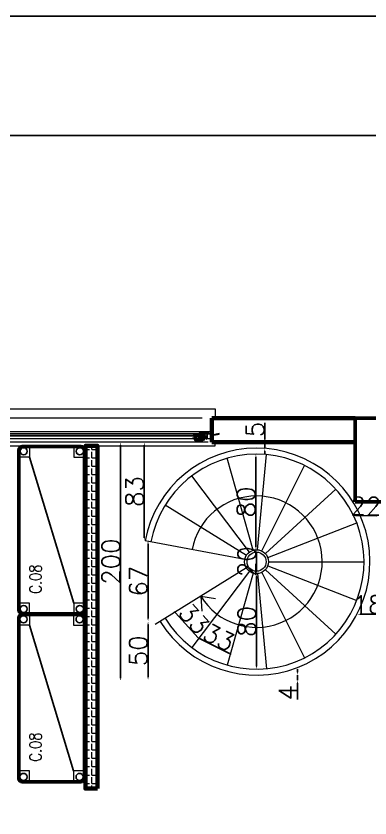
# Model space of a CAD drawing. Extents: x 3270 to 6851, y -140 to 2884.
# Drawn here: x 4274 to 4571, y 2213 to 2884 of the extents above; entities that cross this region are included whole.
import ezdxf
from ezdxf.enums import TextEntityAlignment as Align

# ---------------------------------------------------------------- set-up
doc = ezdxf.new("R2010")
doc.units = 0
doc.header["$LTSCALE"] = 20
doc.layers.get('0').update_dxf_attribs({"linetype": 'CONTINUOUS', "lineweight": 15})
doc.layers.get('DEFPOINTS').update_dxf_attribs({"linetype": 'CONTINUOUS'})
for name, color, linetype, lineweight in [('-DWG_ANA', 7, 'CONTINUOUS', 50), ('-DWG_DETAY1', 7, 'CONTINUOUS', 25), ('-DWG_DETAY2', 7, 'CONTINUOUS', 15), ('DUVAR', 7, 'CONTINUOUS', 60), ('KOLON', 7, 'CONTINUOUS', 50), ('NO', 7, 'CONTINUOUS', 30), ('PENSERE', 143, 'CONTINUOUS', 30)]:
    doc.layers.add(name, color=color, linetype=linetype, lineweight=lineweight)
doc.layers.add('BL-C', color=140, linetype='CONTINUOUS')
doc.layers.add('kapı', color=225, linetype='CONTINUOUS')
doc.styles.add('ROMANS', font='romans.shx', dxfattribs={"width": 0.8})
doc.styles.get("Standard").update_dxf_attribs({"font": 'txttw.shx'})
doc.dimstyles.new('ISO-25', dxfattribs={"dimtxt": 15, "dimasz": 2.5, "dimexe": 1.25, "dimexo": 0.625, "dimtad": 1, "dimdec": 0, "dimtxsty": 'Standard', "dimcen": 2.5, "dimse1": 1, "dimse2": 1, "dimadec": 0, "dimazin": 0, "dimtfac": 1, "dimtdec": 0, "dimtmove": 0, "dimatfit": 3, "dimfxl": 1, "dimarcsym": 0})

# ---------------------------------------------------------------- blocks, each defined once
blk = doc.blocks.new('PENCERE2')
at = {"layer": 'PENSERE', "linetype": 'ByBlock', "lineweight": 20}
blk.add_hatch(color=256, dxfattribs=at).paths.add_polyline_path([(11947.69, -56297.11), (11946.94, -56297.83), (11947.69, -56297.83)])
for p, q in [((11751.69, -56294.83), (11751.69, -56314.83)), ((11948.59, -56294.89), (11756.55, -56294.89)), ((11761.01, -56297.94), (11936.37, -56297.94)), ((11946.94, -56297.83), (11947.69, -56297.11)), ((11951.69, -56294.83), (11951.69, -56314.83)), ((11754.48, -56301.94), (11754.48, -56301.89)), ((11760.36, -56299.89), (11760.66, -56301.89)), ((11760.66, -56299.89), (11760.36, -56301.89)), ((11937.79, -56299.94), (11760.66, -56299.94)), ((11936.3, -56300.24), (11760.66, -56300.24)), ((11936.9, -56301.44), (11760.66, -56301.44)), ((11940.58, -56301.74), (11760.66, -56301.74)), ((11951.69, -56303.39), (11761.5, -56303.39)), ((11937.79, -56298.18), (11938.09, -56300.18)), ((11938.09, -56298.18), (11937.79, -56300.18)), ((11948.76, -56301.88), (11948.76, -56301.83)), ((11943.72, -56314.89), (11759.55, -56314.89))]:
    blk.add_line(p, q, dxfattribs=at)
for points in [[(11748.55, -56294.89), (11748.55, -56291.89), (11748.55, -56291.89), (11954.69, -56291.83), (11954.69, -56291.83), (11954.69, -56294.83)], [(11944.4, -56297.48), (11942.91, -56297.48), (11942.79, -56297.83), (11942.79, -56299.8), (11943.06, -56300.1), (11943.23, -56300.1), (11943.23, -56300.3), (11943.32, -56300.3), (11943.43, -56300.1), (11943.43, -56299.8), (11943.18, -56299.8), (11943.18, -56299.6), (11943.11, -56299.6), (11943.11, -56297.83), (11945, -56297.83)], [(11951.69, -56294.83), (11951.69, -56314.83)], [(11748.55, -56314.83), (11748.55, -56322.83), (11748.55, -56322.83), (11954.69, -56322.77), (11954.69, -56322.77), (11954.69, -56314.83)]]:
    blk.add_lwpolyline(points, dxfattribs=at)
for points in [[(11751.75, -56301.89), (11755.35, -56301.89, 0.414214), (11755.55, -56301.69), (11755.55, -56298.09, 0.414214), (11755.35, -56297.89), (11751.75, -56297.89, 0.414214), (11751.55, -56298.09), (11751.55, -56301.69, 0.414214)], [(11760.04, -56297.89), (11760.04, -56298.14), (11759.79, -56298.09), (11759.79, -56300.39), (11760.04, -56300.39), (11760.04, -56300.19), (11760.19, -56300.19), (11760.19, -56300.69), (11759.79, -56300.69), (11759.79, -56301.78, 1.225358), (11760.08, -56302.04), (11760.85, -56302.04), (11761.05, -56302.04), (11761.05, -56302.14), (11760.85, -56302.14), (11760.85, -56302.54), (11761.38, -56302.54), (11761.47, -56302.14), (11761.35, -56302.14), (11761.35, -56302.04), (11761.8, -56302.04), (11761.5, -56303.39), (11754.2, -56303.39), (11754.2, -56302.09), (11754.6, -56302.09), (11754.6, -56302.19), (11754.5, -56302.19), (11754.5, -56302.44), (11755, -56302.44), (11755, -56302.19), (11754.9, -56302.19), (11754.9, -56302.09), (11755.3, -56302.09), (11756.1, -56302.09), (11756.1, -56301.69), (11756.44, -56301.69), (11756.44, -56301.49), (11756.74, -56301.49), (11756.74, -56301.69), (11757.39, -56301.69), (11757.39, -56300.99), (11757.49, -56300.99), (11757.49, -56300.79), (11757.39, -56300.79), (11757.39, -56300.09), (11756.49, -56300.09), (11756.49, -56300.29), (11756.19, -56300.29), (11756.19, -56300.09), (11755.85, -56300.09), (11755.85, -56298.79), (11755.55, -56298.79), (11755.55, -56298.59), (11755.85, -56298.59), (11755.85, -56298.19), (11755.55, -56298.19), (11755.55, -56297.89)], [(11936.95, -56301.68), (11936.65, -56300.33), (11937.1, -56300.33), (11937.1, -56300.43), (11936.98, -56300.43), (11937.07, -56300.83), (11937.6, -56300.83), (11937.6, -56300.43), (11937.4, -56300.43), (11937.4, -56300.33), (11937.6, -56300.33), (11938.37, -56300.33, 1.225358), (11938.66, -56300.07), (11938.66, -56298.98), (11938.26, -56298.98), (11938.26, -56298.48), (11938.41, -56298.48), (11938.41, -56298.68), (11938.66, -56298.68), (11938.66, -56296.38), (11938.41, -56296.43), (11938.41, -56296.18), (11944.25, -56296.18), (11944.25, -56297.48), (11943.85, -56297.48), (11943.85, -56297.38), (11943.95, -56297.38), (11943.95, -56297.13), (11943.45, -56297.13), (11943.45, -56297.38), (11943.55, -56297.38), (11943.55, -56297.48), (11943.15, -56297.48), (11942.35, -56297.48), (11942.35, -56297.88), (11942.01, -56297.88), (11942.01, -56298.08), (11941.71, -56298.08), (11941.71, -56297.88), (11941.06, -56297.88), (11941.06, -56298.58), (11940.96, -56298.58), (11940.96, -56298.78), (11941.06, -56298.78), (11941.06, -56299.48), (11941.71, -56299.48), (11941.71, -56299.28), (11942.01, -56299.28), (11942.01, -56299.48), (11942.35, -56299.48), (11942.35, -56300.78), (11942.55, -56300.78), (11942.55, -56300.98), (11942.35, -56300.98), (11942.35, -56301.38), (11942.65, -56301.38), (11942.65, -56301.68)], [(11940.76, -56299.78), (11940.76, -56298.98), (11940.56, -56298.98), (11940.56, -56298.83), (11940.76, -56298.83), (11940.76, -56298.53), (11940.56, -56298.53), (11940.56, -56298.38), (11940.76, -56298.38), (11940.76, -56297.13), (11940.36, -56297.13), (11940.36, -56297.33), (11940.21, -56297.33), (11940.21, -56297.13), (11939.51, -56297.13), (11939.51, -56297.33), (11939.36, -56297.33), (11939.36, -56297.13), (11938.96, -56297.13), (11938.96, -56297.68), (11939.16, -56297.68), (11939.16, -56297.83), (11938.96, -56297.83), (11938.96, -56299.48), (11939.16, -56299.48), (11939.16, -56299.63), (11938.96, -56299.63), (11938.96, -56299.96, -0.196178), (11939.03, -56300.33), (11939.36, -56300.33), (11939.36, -56300.13), (11939.51, -56300.13), (11939.51, -56300.33), (11941.3, -56300.33), (11941.3, -56300.13), (11941.45, -56300.13), (11941.45, -56300.33), (11942.05, -56300.33), (11942.05, -56299.78)], [(11943.2, -56297.83), (11943.2, -56298.08), (11943.45, -56298.03), (11943.45, -56300.33), (11943.2, -56300.33), (11943.2, -56300.13), (11943.05, -56300.13), (11943.05, -56300.63), (11943.45, -56300.63), (11943.45, -56301.72, -1.225358), (11943.16, -56301.98), (11942.39, -56301.98), (11942.19, -56301.98), (11942.19, -56302.08), (11942.39, -56302.08), (11942.39, -56302.48), (11941.86, -56302.48), (11941.77, -56302.08), (11941.89, -56302.08), (11941.89, -56301.98), (11941.44, -56301.98), (11941.74, -56303.33), (11949.04, -56303.33), (11949.04, -56302.03), (11948.64, -56302.03), (11948.64, -56302.13), (11948.74, -56302.13), (11948.74, -56302.38), (11948.24, -56302.38), (11948.24, -56302.13), (11948.34, -56302.13), (11948.34, -56302.03), (11947.94, -56302.03), (11947.14, -56302.03), (11947.14, -56301.63), (11946.8, -56301.63), (11946.8, -56301.43), (11946.5, -56301.43), (11946.5, -56301.63), (11945.85, -56301.63), (11945.85, -56300.93), (11945.75, -56300.93), (11945.75, -56300.73), (11945.85, -56300.73), (11945.85, -56300.03), (11946.5, -56300.03), (11946.5, -56300.23), (11946.8, -56300.23), (11946.8, -56300.03), (11947.39, -56300.03), (11947.39, -56298.73), (11947.59, -56298.73), (11947.59, -56298.53), (11947.39, -56298.53), (11947.39, -56298.13), (11947.69, -56298.13), (11947.69, -56297.83)], [(11943.73, -56297.58), (11943.15, -56297.58), (11943.15, -56297.48), (11943.55, -56297.48), (11943.6, -56297.48), (11943.6, -56297.33), (11943.49, -56297.33), (11943.49, -56297.28), (11943.59, -56297.18), (11943.81, -56297.18), (11943.91, -56297.28), (11943.91, -56297.33), (11943.8, -56297.33), (11943.8, -56297.48), (11943.97, -56297.48), (11943.97, -56297.5), (11943.92, -56297.5), (11943.92, -56297.53), (11943.97, -56297.53), (11943.97, -56297.73, -0.414214), (11943.82, -56297.88), (11943.35, -56297.88, -0.414214), (11943.2, -56297.73), (11943.82, -56297.73), (11943.82, -56297.72, 0.316768)], [(11951.49, -56301.83), (11947.89, -56301.83, -0.414214), (11947.69, -56301.63), (11947.69, -56298.03, -0.414214), (11947.89, -56297.83), (11951.49, -56297.83, -0.414214), (11951.69, -56298.03), (11951.69, -56301.63, -0.414214)], [(11757.69, -56299.79), (11757.69, -56300.59), (11757.89, -56300.59), (11757.89, -56300.74), (11757.69, -56300.74), (11757.69, -56301.04), (11757.89, -56301.04), (11757.89, -56301.19), (11757.69, -56301.19), (11757.69, -56302.44), (11758.09, -56302.44), (11758.09, -56302.24), (11758.24, -56302.24), (11758.24, -56302.44), (11758.94, -56302.44), (11758.94, -56302.24), (11759.09, -56302.24), (11759.09, -56302.44), (11759.49, -56302.44), (11759.49, -56301.89), (11759.29, -56301.89), (11759.29, -56301.74), (11759.49, -56301.74), (11759.49, -56300.09), (11759.29, -56300.09), (11759.29, -56299.94), (11759.49, -56299.94), (11759.49, -56299.61, -0.196178), (11759.42, -56299.24), (11759.09, -56299.24), (11759.09, -56299.44), (11758.94, -56299.44), (11758.94, -56299.24), (11757.15, -56299.24), (11757.15, -56299.44), (11757, -56299.44), (11757, -56299.24), (11756.15, -56299.24), (11756.15, -56299.79)], [(11938.94, -56300.53, -0.412978), (11938.24, -56300.63), (11937.75, -56300.63), (11937.75, -56300.98), (11937.1, -56300.98), (11937.19, -56301.38), (11939.43, -56301.38)], [(11945.55, -56299.73), (11945.55, -56300.53), (11945.35, -56300.53), (11945.35, -56300.68), (11945.55, -56300.68), (11945.55, -56300.98), (11945.35, -56300.98), (11945.35, -56301.13), (11945.55, -56301.13), (11945.55, -56302.38), (11945.15, -56302.38), (11945.15, -56302.18), (11945, -56302.18), (11945, -56302.38), (11944.3, -56302.38), (11944.3, -56302.18), (11944.15, -56302.18), (11944.15, -56302.38), (11943.75, -56302.38), (11943.75, -56301.83), (11943.95, -56301.83), (11943.95, -56301.68), (11943.75, -56301.68), (11943.75, -56300.03), (11943.95, -56300.03), (11943.95, -56299.88), (11943.75, -56299.88), (11943.75, -56299.55, 0.196178), (11943.82, -56299.18), (11944.15, -56299.18), (11944.15, -56299.38), (11944.3, -56299.38), (11944.3, -56299.18), (11946.09, -56299.18), (11946.09, -56299.38), (11946.24, -56299.38), (11946.24, -56299.18), (11947.09, -56299.18), (11947.09, -56299.73)]]:
    blk.add_lwpolyline(points, format="xyb", close=True, dxfattribs=at)
for points in [[(11761.05, -56299.64), (11761.05, -56299.49), (11760.85, -56299.49), (11760.85, -56299.14), (11761.4, -56299.14), (11761.57, -56299.49), (11761.35, -56299.49), (11761.35, -56299.64), (11761.8, -56299.64), (11761.01, -56297.94), (11760.11, -56297.94), (11760.11, -56298.2), (11759.86, -56298.15), (11759.86, -56300.34), (11760.01, -56300.34), (11760.01, -56299.64)], [(11936.65, -56297.93), (11936.96, -56297.28), (11936.29, -56298.03), (11935.94, -56298.08), (11935.69, -56298.23), (11936.39, -56298.23), (11936.59, -56298.03), (11936.89, -56298.03), (11936.79, -56298.13), (11936.63, -56298.13), (11936.53, -56298.23), (11936.99, -56298.23), (11937.19, -56298.03), (11937.49, -56298.03), (11937.39, -56298.13), (11937.23, -56298.13), (11937.13, -56298.23), (11937.4, -56298.23), (11937.6, -56298.03), (11937.6, -56297.93), (11937.4, -56297.93), (11937.35, -56297.93), (11937.35, -56297.78), (11937.55, -56297.78), (11937.55, -56297.73), (11937.35, -56297.53), (11937.24, -56297.53), (11937.04, -56297.73), (11937.04, -56297.78), (11937.15, -56297.78), (11937.15, -56297.93)], [(11937.4, -56297.93), (11937.4, -56297.78), (11937.6, -56297.78), (11937.6, -56297.43), (11937.05, -56297.43), (11936.89, -56297.78), (11937.1, -56297.78), (11937.1, -56297.93), (11936.65, -56297.93), (11937.44, -56296.23), (11938.34, -56296.23), (11938.34, -56296.49), (11938.59, -56296.44), (11938.59, -56298.63), (11938.44, -56298.63), (11938.44, -56297.93)], [(11938.44, -56297.78), (11938.44, -56296.64), (11938.19, -56296.64), (11938.19, -56296.38), (11937.54, -56296.38), (11937.12, -56297.28), (11937.75, -56297.28), (11937.75, -56297.78)], [(11940.76, -56296.98), (11940.76, -56296.48), (11938.96, -56296.48), (11938.96, -56296.98)], [(11939.19, -56300.08), (11939.19, -56297.38), (11940.74, -56297.38), (11940.74, -56298.28), (11940.59, -56298.28), (11940.59, -56297.53), (11939.34, -56297.53), (11939.34, -56299.93), (11941.99, -56299.93), (11941.99, -56300.08)], [(11941.86, -56297.58), (11941.86, -56296.48), (11940.91, -56296.48), (11940.91, -56297.58)], [(11940.96, -56297.53), (11940.96, -56296.53), (11941.81, -56296.53), (11941.81, -56297.53)], [(11941.66, -56297.38), (11941.66, -56296.68), (11941.11, -56296.68), (11941.11, -56297.38)], [(11942.01, -56297.18), (11942.61, -56297.18), (11942.61, -56296.98), (11942.81, -56296.98), (11942.81, -56297.18), (11943.3, -56297.18), (11943.3, -56297.03), (11943.95, -56297.03), (11943.95, -56296.48), (11943.35, -56296.48), (11943.35, -56296.68), (11943.15, -56296.68), (11943.15, -56296.48), (11942.81, -56296.48), (11942.81, -56296.68), (11942.61, -56296.68), (11942.61, -56296.48), (11942.01, -56296.48)], [(11751.1, -56300.38), (11745.4, -56301.61), (11745.4, -56302.12), (11751.55, -56300.83), (11751.55, -56298.91), (11751.1, -56298.91)], [(11751.7, -56301.74), (11755.4, -56301.74), (11755.4, -56298.04), (11751.7, -56298.04)], [(11754.86, -56302.39), (11754.96, -56302.29), (11754.96, -56302.24), (11754.85, -56302.24), (11754.85, -56302.09), (11754.9, -56302.09), (11755.3, -56302.09), (11755.3, -56301.94), (11754.48, -56301.94), (11754.48, -56301.99), (11754.53, -56301.99), (11754.53, -56302.01), (11754.48, -56302.01), (11754.48, -56302.09), (11754.65, -56302.09), (11754.65, -56302.24), (11754.54, -56302.24), (11754.54, -56302.29), (11754.64, -56302.39)], [(11756.44, -56302.39), (11755.84, -56302.39), (11755.84, -56302.59), (11755.64, -56302.59), (11755.64, -56302.39), (11755.15, -56302.39), (11755.15, -56302.54), (11754.5, -56302.54), (11754.5, -56303.09), (11755.1, -56303.09), (11755.1, -56302.89), (11755.3, -56302.89), (11755.3, -56303.09), (11755.64, -56303.09), (11755.64, -56302.89), (11755.84, -56302.89), (11755.84, -56303.09), (11756.44, -56303.09)], [(11761.8, -56299.64), (11761.5, -56298.99), (11762.16, -56299.74), (11754.51, -56299.79), (11754.76, -56299.94), (11762.06, -56299.94), (11761.86, -56299.74), (11761.56, -56299.74), (11761.66, -56299.84), (11761.82, -56299.84), (11761.92, -56299.94), (11761.46, -56299.94), (11761.26, -56299.74), (11760.96, -56299.74), (11761.06, -56299.84), (11761.22, -56299.84), (11761.32, -56299.94), (11761.05, -56299.94), (11760.85, -56299.74), (11760.85, -56299.64), (11761.05, -56299.64), (11761.1, -56299.64), (11761.1, -56299.49), (11760.9, -56299.49), (11760.9, -56299.44), (11761.1, -56299.24), (11761.21, -56299.24), (11761.41, -56299.44), (11761.41, -56299.49), (11761.3, -56299.49), (11761.3, -56299.64)], [(11762.16, -56301.94), (11754.51, -56301.89), (11754.76, -56301.74), (11762.06, -56301.74), (11761.86, -56301.94), (11760.85, -56301.94), (11760.85, -56302.04), (11761.05, -56302.04), (11761.1, -56302.04), (11761.1, -56302.19), (11760.9, -56302.19), (11760.9, -56302.24), (11761.1, -56302.44), (11761.21, -56302.44), (11761.41, -56302.24), (11761.41, -56302.19), (11761.3, -56302.19), (11761.3, -56302.04), (11761.8, -56302.04), (11761.66, -56302.69)], [(11759.28, -56299.04), (11758.79, -56298.19), (11756.15, -56298.19), (11756.15, -56299.04)], [(11759.27, -56299.49), (11759.27, -56302.19), (11757.72, -56302.19), (11757.72, -56301.29), (11757.87, -56301.29), (11757.87, -56302.04), (11759.12, -56302.04), (11759.12, -56299.64), (11756.22, -56299.64), (11756.22, -56299.49)], [(11756.59, -56301.99), (11756.59, -56303.09), (11757.54, -56303.09), (11757.54, -56301.99)], [(11757.49, -56302.04), (11757.49, -56303.04), (11756.64, -56303.04), (11756.64, -56302.04)], [(11756.79, -56302.19), (11756.79, -56302.89), (11757.34, -56302.89), (11757.34, -56302.19)], [(11757.69, -56302.59), (11757.69, -56303.09), (11759.49, -56303.09), (11759.49, -56302.59)], [(11760.36, -56301.64), (11760.36, -56300.14), (11760.21, -56300.14), (11760.21, -56300.69), (11759.81, -56300.69), (11759.81, -56300.84), (11760.21, -56300.84), (11760.21, -56301.49), (11759.81, -56301.49), (11759.81, -56301.64)], [(11760.01, -56299.49), (11760.01, -56298.35), (11760.26, -56298.35), (11760.26, -56298.09), (11760.92, -56298.09), (11761.33, -56298.99), (11760.7, -56298.99), (11760.7, -56299.49)], [(11760.66, -56301.89), (11760.66, -56299.89), (11760.36, -56299.89), (11760.36, -56301.89)], [(11761.8, -56301.44), (11761.8, -56300.24), (11761.3, -56300.24), (11761.05, -56300.49), (11761.05, -56301.19), (11761.3, -56301.44)], [(11936.65, -56300.33), (11936.8, -56300.98), (11936.29, -56300.23), (11935.94, -56300.18), (11935.69, -56300.03), (11936.39, -56300.03), (11936.59, -56300.23), (11936.89, -56300.23), (11936.79, -56300.13), (11936.63, -56300.13), (11936.53, -56300.03), (11936.99, -56300.03), (11937.19, -56300.23), (11937.49, -56300.23), (11937.39, -56300.13), (11937.23, -56300.13), (11937.13, -56300.03), (11937.4, -56300.03), (11937.6, -56300.23), (11937.6, -56300.33), (11937.4, -56300.33), (11937.35, -56300.33), (11937.35, -56300.48), (11937.55, -56300.48), (11937.55, -56300.53), (11937.35, -56300.73), (11937.24, -56300.73), (11937.04, -56300.53), (11937.04, -56300.48), (11937.15, -56300.48), (11937.15, -56300.33)], [(11936.65, -56299.73), (11936.65, -56298.53), (11937.15, -56298.53), (11937.4, -56298.78), (11937.4, -56299.48), (11937.15, -56299.73)], [(11937.79, -56300.18), (11937.79, -56298.18), (11938.09, -56298.18), (11938.09, -56300.18)], [(11938.09, -56299.93), (11938.09, -56298.43), (11938.24, -56298.43), (11938.24, -56298.98), (11938.64, -56298.98), (11938.64, -56299.13), (11938.24, -56299.13), (11938.24, -56299.78), (11938.64, -56299.78), (11938.64, -56299.93)], [(11939.17, -56300.53), (11939.66, -56301.38), (11942.05, -56301.38), (11942.05, -56300.53)], [(11941.08, -56301.88), (11940.73, -56301.83), (11940.48, -56301.68), (11941.18, -56301.68), (11941.38, -56301.88), (11942.39, -56301.88), (11942.39, -56301.98), (11942.19, -56301.98), (11942.14, -56301.98), (11942.14, -56302.13), (11942.34, -56302.13), (11942.34, -56302.18), (11942.14, -56302.38), (11942.03, -56302.38), (11941.83, -56302.18), (11941.83, -56302.13), (11941.94, -56302.13), (11941.94, -56301.98), (11941.44, -56301.98), (11941.59, -56302.63)], [(11945.55, -56302.53), (11945.55, -56303.03), (11943.75, -56303.03), (11943.75, -56302.53)], [(11943.96, -56298.98), (11943.95, -56298.13), (11947.09, -56298.13), (11947.09, -56298.98)], [(11943.98, -56299.43), (11943.98, -56302.13), (11945.53, -56302.13), (11945.53, -56301.23), (11945.38, -56301.23), (11945.38, -56301.98), (11944.13, -56301.98), (11944.13, -56299.58), (11946.78, -56299.58), (11946.78, -56299.43)], [(11946.65, -56301.93), (11946.65, -56303.03), (11945.7, -56303.03), (11945.7, -56301.93)], [(11946.45, -56302.13), (11946.45, -56302.83), (11945.9, -56302.83), (11945.9, -56302.13)], [(11946.8, -56302.33), (11947.4, -56302.33), (11947.4, -56302.53), (11947.6, -56302.53), (11947.6, -56302.33), (11948.09, -56302.33), (11948.09, -56302.48), (11948.74, -56302.48), (11948.74, -56303.03), (11948.14, -56303.03), (11948.14, -56302.83), (11947.94, -56302.83), (11947.94, -56303.03), (11947.6, -56303.03), (11947.6, -56302.83), (11947.4, -56302.83), (11947.4, -56303.03), (11946.8, -56303.03)], [(11951.54, -56301.68), (11947.84, -56301.68), (11947.84, -56297.98), (11951.54, -56297.98)], [(11948.38, -56302.33), (11948.28, -56302.23), (11948.28, -56302.18), (11948.39, -56302.18), (11948.39, -56302.03), (11948.34, -56302.03), (11947.94, -56302.03), (11947.94, -56301.88), (11948.76, -56301.88), (11948.76, -56301.93), (11948.71, -56301.93), (11948.71, -56301.95), (11948.76, -56301.95), (11948.76, -56302.03), (11948.59, -56302.03), (11948.59, -56302.18), (11948.7, -56302.18), (11948.7, -56302.23), (11948.6, -56302.33)], [(11952.14, -56300.32), (11957.84, -56301.55), (11957.84, -56302.06), (11951.69, -56300.77), (11951.69, -56298.85), (11952.14, -56298.85)]]:
    blk.add_lwpolyline(points, close=True, dxfattribs=at)
for centre, radius, start, end in [((11945.04, -56297.08), 0.753, 267.21388, 212.27094), ((11945, -56297.08), 0.55, 248.21006, 227.76214), ((11944.71, -56297.52), 0.098, 142.87412, 333.09808)]:
    blk.add_arc(centre, radius, start, end, dxfattribs=at)
blk = doc.blocks.new('*D91')
at = {"color": 0, "lineweight": -2, "transparency": 16777216}
blk.add_line((4426.71, 2364.11), (4407.79, 2384.86), dxfattribs=at)
at = {"color": 0, "transparency": 16777216}
for points in [[(4408.1, 2385.14), (4407.48, 2384.58), (4406.11, 2386.71)], [(4427.01, 2364.39), (4426.4, 2363.83), (4428.39, 2362.26)]]:
    blk.add_solid(points, dxfattribs=at)
at = {"layer": 'DEFPOINTS', "color": 0, "transparency": 16777216}
for p in [(4406.11, 2386.71), (4399.15, 2380.36), (4421.43, 2355.92)]:
    blk.add_point(p, dxfattribs=at)
at = {"color": 0, "transparency": 16777216, "insert": (4423.25, 2379.96), "char_height": 15, "attachment_point": 5, "rotation": 312.35294}
blk.add_mtext('33', dxfattribs=at)
blk = doc.blocks.new('*D92')
at = {"color": 0, "lineweight": -2, "transparency": 16777216}
blk.add_line((4427.91, 2363.31), (4453.04, 2350.8), dxfattribs=at)
at = {"color": 0, "transparency": 16777216}
for points in [[(4428.09, 2363.68), (4427.72, 2362.94), (4425.67, 2364.43)], [(4453.22, 2351.17), (4452.85, 2350.42), (4455.28, 2349.68)]]:
    blk.add_solid(points, dxfattribs=at)
at = {"layer": 'DEFPOINTS', "color": 0, "transparency": 16777216}
for p in [(4421.43, 2355.92), (4455.28, 2349.68), (4451.04, 2341.18)]:
    blk.add_point(p, dxfattribs=at)
at = {"color": 0, "transparency": 16777216, "insert": (4444.09, 2364.33), "char_height": 15, "attachment_point": 5, "rotation": 333.52941}
blk.add_mtext('33', dxfattribs=at)
blk = doc.blocks.new('*D93')
at = {"color": 0, "lineweight": -2, "transparency": 16777216}
blk.add_line((4361.83, 2330.32), (4361.83, 2525.24), dxfattribs=at)
at = {"color": 0, "transparency": 16777216}
for points in [[(4361.42, 2525.24), (4362.25, 2525.24), (4361.83, 2527.74)], [(4361.42, 2330.32), (4362.25, 2330.32), (4361.83, 2327.82)]]:
    blk.add_solid(points, dxfattribs=at)
at = {"layer": 'DEFPOINTS', "color": 0, "transparency": 16777216}
for p in [(4361.83, 2527.74), (4371.6, 2527.74), (4371.6, 2327.82)]:
    blk.add_point(p, dxfattribs=at)
at = {"color": 0, "transparency": 16777216, "insert": (4353.71, 2427.78), "char_height": 15, "attachment_point": 5, "rotation": 90}
blk.add_mtext('200', dxfattribs=at)
blk = doc.blocks.new('*D94')
at = {"color": 0, "lineweight": -2, "transparency": 16777216}
for p, q in [((4510.02, 2335.24), (4510.02, 2337.74)), ((4510.02, 2332.74), (4510.02, 2328.67)), ((4510.02, 2326.17), (4510.02, 2312.42))]:
    blk.add_line(p, q, dxfattribs=at)
at = {"color": 0, "transparency": 16777216}
for points in [[(4509.6, 2335.24), (4510.43, 2335.24), (4510.02, 2332.74)], [(4509.6, 2326.17), (4510.43, 2326.17), (4510.02, 2328.67)]]:
    blk.add_solid(points, dxfattribs=at)
at = {"layer": 'DEFPOINTS', "color": 0, "transparency": 16777216}
for p in [(4475.67, 2332.74), (4475.67, 2328.67), (4510.02, 2328.67)]:
    blk.add_point(p, dxfattribs=at)
at = {"color": 0, "transparency": 16777216, "insert": (4501.89, 2318.05), "char_height": 15, "attachment_point": 5, "rotation": 90}
blk.add_mtext('4', dxfattribs=at)
blk = doc.blocks.new('*D95')
at = {"color": 0, "lineweight": -2, "transparency": 16777216}
for p, q in [((4482.56, 2530.24), (4482.56, 2543.99)), ((4482.56, 2522.73), (4482.56, 2527.74)), ((4482.56, 2520.23), (4482.56, 2517.73))]:
    blk.add_line(p, q, dxfattribs=at)
at = {"color": 0, "transparency": 16777216}
for points in [[(4482.14, 2530.24), (4482.97, 2530.24), (4482.56, 2527.74)], [(4482.14, 2520.23), (4482.97, 2520.23), (4482.56, 2522.73)]]:
    blk.add_solid(points, dxfattribs=at)
at = {"layer": 'DEFPOINTS', "color": 0, "transparency": 16777216}
for p in [(4474.29, 2527.74), (4482.56, 2527.74), (4474.29, 2522.73)]:
    blk.add_point(p, dxfattribs=at)
at = {"color": 0, "transparency": 16777216, "insert": (4474.43, 2538.37), "char_height": 15, "attachment_point": 5, "rotation": 90}
blk.add_mtext('5', dxfattribs=at)
blk = doc.blocks.new('*D97')
at = {"color": 0, "lineweight": -2, "transparency": 16777216}
blk.add_line((4575.74, 2466.07), (4558.66, 2466.28), dxfattribs=at)
at = {"color": 0, "transparency": 16777216}
for points in [[(4558.66, 2466.69), (4558.65, 2465.86), (4556.16, 2466.31)], [(4575.75, 2466.49), (4575.74, 2465.66), (4578.24, 2466.05)]]:
    blk.add_solid(points, dxfattribs=at)
at = {"layer": 'DEFPOINTS', "color": 0, "transparency": 16777216}
for p in [(4556.29, 2478.01), (4578.38, 2477.74), (4556.16, 2466.31)]:
    blk.add_point(p, dxfattribs=at)
at = {"color": 0, "transparency": 16777216, "insert": (4567.3, 2474.3), "char_height": 15, "attachment_point": 5, "rotation": 359.32107}
blk.add_mtext('22', dxfattribs=at)
blk = doc.blocks.new('*D98')
at = {"color": 0, "lineweight": -2, "transparency": 16777216}
blk.add_line((4475.67, 2435.2), (4475.67, 2420.28), dxfattribs=at)
at = {"color": 0, "transparency": 16777216}
for points in [[(4475.25, 2435.2), (4476.09, 2435.2), (4475.67, 2437.7)], [(4475.25, 2420.28), (4476.09, 2420.28), (4475.67, 2417.78)]]:
    blk.add_solid(points, dxfattribs=at)
at = {"layer": 'DEFPOINTS', "color": 0, "transparency": 16777216}
for p in [(4476.59, 2437.7), (4475.67, 2417.78), (4476.59, 2417.78)]:
    blk.add_point(p, dxfattribs=at)
at = {"color": 0, "transparency": 16777216, "insert": (4467.55, 2427.74), "char_height": 15, "attachment_point": 5, "rotation": 90}
blk.add_mtext('20', dxfattribs=at)
blk = doc.blocks.new('*D99')
at = {"color": 0, "lineweight": -2, "transparency": 16777216}
blk.add_line((4381.67, 2447.7), (4381.67, 2525.24), dxfattribs=at)
at = {"color": 0, "transparency": 16777216}
for points in [[(4381.26, 2525.24), (4382.09, 2525.24), (4381.67, 2527.74)], [(4381.26, 2447.7), (4382.09, 2447.7), (4381.67, 2445.2)]]:
    blk.add_solid(points, dxfattribs=at)
at = {"layer": 'DEFPOINTS', "color": 0, "transparency": 16777216}
for p in [(4381.67, 2527.74), (4382.29, 2527.74), (4382.29, 2445.2)]:
    blk.add_point(p, dxfattribs=at)
at = {"color": 0, "transparency": 16777216, "insert": (4373.55, 2486.47), "char_height": 15, "attachment_point": 5, "rotation": 90}
blk.add_mtext('83', dxfattribs=at)
blk = doc.blocks.new('*D100')
at = {"color": 0, "lineweight": -2, "transparency": 16777216}
blk.add_line((4384.78, 2442.7), (4384.78, 2380.23), dxfattribs=at)
at = {"color": 0, "transparency": 16777216}
for points in [[(4384.37, 2442.7), (4385.2, 2442.7), (4384.78, 2445.2)], [(4384.37, 2380.23), (4385.2, 2380.23), (4384.78, 2377.73)]]:
    blk.add_solid(points, dxfattribs=at)
at = {"layer": 'DEFPOINTS', "color": 0, "transparency": 16777216}
for p in [(4381.04, 2445.2), (4381.04, 2377.73), (4384.78, 2377.73)]:
    blk.add_point(p, dxfattribs=at)
at = {"color": 0, "transparency": 16777216, "insert": (4376.66, 2411.46), "char_height": 15, "attachment_point": 5, "rotation": 90}
blk.add_mtext('67', dxfattribs=at)
blk = doc.blocks.new('*D101')
at = {"color": 0, "lineweight": -2, "transparency": 16777216}
blk.add_line((4384.78, 2375.23), (4384.78, 2331.17), dxfattribs=at)
at = {"color": 0, "transparency": 16777216}
for points in [[(4384.37, 2375.23), (4385.2, 2375.23), (4384.78, 2377.73)], [(4384.37, 2331.17), (4385.2, 2331.17), (4384.78, 2328.67)]]:
    blk.add_solid(points, dxfattribs=at)
at = {"layer": 'DEFPOINTS', "color": 0, "transparency": 16777216}
for p in [(4394.9, 2377.73), (4384.78, 2328.67), (4394.9, 2328.67)]:
    blk.add_point(p, dxfattribs=at)
at = {"color": 0, "transparency": 16777216, "insert": (4376.66, 2353.2), "char_height": 15, "attachment_point": 5, "rotation": 90}
blk.add_mtext('50', dxfattribs=at)
blk = doc.blocks.new('*D102')
at = {"color": 0, "lineweight": -2, "transparency": 16777216}
blk.add_line((4562.39, 2383.74), (4575.88, 2383.74), dxfattribs=at)
at = {"color": 0, "transparency": 16777216}
for points in [[(4562.39, 2384.16), (4562.39, 2383.33), (4559.89, 2383.74)], [(4575.88, 2384.16), (4575.88, 2383.33), (4578.38, 2383.74)]]:
    blk.add_solid(points, dxfattribs=at)
at = {"layer": 'DEFPOINTS', "color": 0, "transparency": 16777216}
for p in [(4559.89, 2383.79), (4578.38, 2383.79), (4578.38, 2383.74)]:
    blk.add_point(p, dxfattribs=at)
at = {"color": 0, "transparency": 16777216, "insert": (4569.14, 2391.87), "char_height": 15, "attachment_point": 5}
blk.add_mtext('18', dxfattribs=at)
blk = doc.blocks.new('*D103')
at = {"color": 0, "lineweight": -2, "transparency": 16777216}
blk.add_line((4475.67, 2415.28), (4475.67, 2340.24), dxfattribs=at)
at = {"color": 0, "transparency": 16777216}
for points in [[(4475.25, 2415.28), (4476.09, 2415.28), (4475.67, 2417.78)], [(4475.25, 2340.24), (4476.09, 2340.24), (4475.67, 2337.74)]]:
    blk.add_solid(points, dxfattribs=at)
at = {"layer": 'DEFPOINTS', "color": 0, "transparency": 16777216}
for p in [(4475.67, 2417.78), (4475.67, 2337.74), (4475.67, 2337.74)]:
    blk.add_point(p, dxfattribs=at)
at = {"color": 0, "transparency": 16777216, "insert": (4467.55, 2377.76), "char_height": 15, "attachment_point": 5, "rotation": 90}
blk.add_mtext('80', dxfattribs=at)
blk = doc.blocks.new('*D104')
at = {"color": 0, "lineweight": -2, "transparency": 16777216}
blk.add_line((4475.14, 2440.24), (4475.14, 2515.24), dxfattribs=at)
at = {"color": 0, "transparency": 16777216}
for points in [[(4474.72, 2515.24), (4475.56, 2515.24), (4475.14, 2517.74)], [(4474.72, 2440.24), (4475.56, 2440.24), (4475.14, 2437.74)]]:
    blk.add_solid(points, dxfattribs=at)
at = {"layer": 'DEFPOINTS', "color": 0, "transparency": 16777216}
for p in [(4475.14, 2517.74), (4475.67, 2517.74), (4475.67, 2437.74)]:
    blk.add_point(p, dxfattribs=at)
at = {"color": 0, "transparency": 16777216, "insert": (4467.02, 2477.74), "char_height": 15, "attachment_point": 5, "rotation": 89.99965}
blk.add_mtext('80', dxfattribs=at)
blk = doc.blocks.new('IDD146')
at = {"layer": '-DWG_ANA', "color": 0}
blk.add_lwpolyline([(3, 0), (137, 0, -0.414214), (140, -3), (140, -52, -0.414214), (137, -55), (3, -55, -0.414214), (0, -52), (0, -3, -0.414214)], format="xyb", close=True, dxfattribs=at)
at = {"layer": '-DWG_DETAY1', "color": 0}
blk.add_lwpolyline([(9, -46), (131, -9)], dxfattribs=at)
for centre in [(4, -4), (136, -4), (4, -51), (136, -51)]:
    blk.add_circle(centre, 3, dxfattribs=at)
at = {"layer": '-DWG_DETAY2', "color": 0, "linetype": 'Continuous'}
for points in [[(0, -9), (9, -9), (9, 0)], [(131, 0), (131, -9), (140, -9)], [(0, -46), (9, -46), (9, -55)], [(140, -46), (131, -46), (131, -55)]]:
    blk.add_lwpolyline(points, dxfattribs=at)
at = {"layer": 'NO', "linetype": 'Continuous', "style": 'ROMANS', "width": 0.8}
blk.add_attdef('NO', text='', height=10, dxfattribs=at).set_placement((111, -41), align=Align.MIDDLE)

msp = doc.modelspace()

# ---------------------------------------------------------------- hatches: boundary and pattern name
at = {"linetype": 'Continuous'}
h = msp.add_hatch(dxfattribs=at)
h.set_pattern_fill('ANGLE', color=256, style=0)
h.set_pattern_definition([(0, (0, 0), (0, 6.985), [5.08, -1.905]), (90, (0, 0), (-6.985, 4e-16), [5.08, -1.905])])
h.paths.add_polyline_path([(4342.41, 2524.78), (4332.41, 2524.78), (4332.38, 2237.82), (4342.38, 2237.82)])

# ---------------------------------------------------------------- linework, layer by layer
for p, q in [((4473.38, 2527.74), (4473.38, 2527.75)), ((4476.59, 2437.7), (4483.97, 2517.36)), ((4472.93, 2437.36), (4451.04, 2514.31)), ((4480.13, 2436.69), (4515.79, 2508.31)), ((4469.64, 2435.72), (4421.43, 2499.56)), ((4483.06, 2434.48), (4542.18, 2488.37)), ((4467.17, 2433.01), (4399.15, 2475.12)), ((4485, 2431.35), (4559.59, 2460.25)), ((4465.84, 2429.58), (4382.29, 2445.2)), ((4485, 2424.13), (4559.59, 2395.23)), ((4485.67, 2427.74), (4565.67, 2427.74)), ((4467.17, 2422.48), (4390.65, 2375.1)), ((4469.64, 2419.76), (4421.43, 2355.92)), ((4472.93, 2418.12), (4451.04, 2341.18)), ((4476.59, 2417.78), (4483.97, 2338.13)), ((4480.13, 2418.79), (4515.79, 2347.18)), ((4483.06, 2421.01), (4542.18, 2367.11)), ((4428.91, 2398.79), (4441.16, 2396.8)), ((4428.91, 2398.79), (4429.76, 2386.41))]:
    msp.add_line(p, q)
for radius in [10, 8]:
    msp.add_circle((4475.67, 2427.74), radius)
for radius in [95, 90, 55]:
    msp.add_arc((4475.67, 2427.74), radius, 211.76471, 169.41176)
at = {"layer": 'DUVAR', "ltscale": 25}
for p, q in [((4438.1, 2547.74), (4558.38, 2547.74)), ((4438.1, 2547.74), (4438.1, 2527.74)), ((4438.1, 2527.74), (4454.38, 2527.74)), ((4454.38, 2527.74), (4558.38, 2527.74))]:
    msp.add_line(p, q, dxfattribs=at)
at = {"layer": 'DUVAR'}
for p, q in [((4332.38, 2418.03), (4332.41, 2524.78)), ((4342.38, 2428.03), (4342.41, 2524.78)), ((4342.38, 2237.82), (4342.38, 2428.03)), ((4332.38, 2237.82), (4332.38, 2418.03)), ((4332.38, 2237.82), (4342.38, 2237.82)), ((4342.38, 2237.82), (4342.38, 2237.82))]:
    msp.add_line(p, q, dxfattribs=at)
at = {"layer": 'DUVAR', "linetype": 'Continuous'}
msp.add_lwpolyline([(4342.38, 2237.82), (4342.41, 2524.78), (4332.41, 2524.78), (4332.38, 2237.82), (4342.38, 2237.82)], dxfattribs=at)
at = {"layer": 'kapı'}
for points in [[(3270, 2884.47), (6850.55, 2884.47), (6850.55, -140), (3270, -140)], [(3370, 2784.47), (6750.55, 2784.47), (6750.55, -40), (3370, -40)]]:
    msp.add_lwpolyline(points, close=True, dxfattribs=at)
at = {"layer": 'KOLON'}
msp.add_lwpolyline([(4558.38, 2477.74), (4598.38, 2477.74), (4598.38, 2547.74), (4558.38, 2547.74), (4558.38, 2477.74)], dxfattribs=at)

# ---------------------------------------------------------------- block references
at = {"layer": 'BL-C'}
ref = msp.add_blockref('IDD146', (4331.58, 2524.15), dxfattribs=dict(at, rotation=270))
ref.add_attrib('NO', 'C.08', dxfattribs={"layer": 'NO', "linetype": 'Continuous', "height": 10, "rotation": 90, "style": 'ROMANS', "width": 0.8}).set_placement((4290.58, 2413.15), align=Align.MIDDLE)
ref = msp.add_blockref('IDD146', (4331.45, 2383.54), dxfattribs=dict(at, rotation=270))
ref.add_attrib('NO', 'C.08', dxfattribs={"layer": 'NO', "linetype": 'Continuous', "height": 10, "rotation": 90, "style": 'ROMANS', "width": 0.8}).set_placement((4290.45, 2272.54), align=Align.MIDDLE)
at = {"layer": 'DUVAR', "ltscale": 25, "xscale": -1, "rotation": 180}
msp.add_blockref('PENCERE2', (-7513.59, -53767.08), dxfattribs=at)

# ---------------------------------------------------------------- dimensions: what is measured, and where the dimension line sits
for p1, p2, distance, picture, middle in [((4474.29, 2522.73), (4474.29, 2527.74), -8.27, '*D95', (4474.43, 2538.37)), ((4371.6, 2327.82), (4371.6, 2527.74), 9.76, '*D93', (4353.71, 2427.78)), ((4382.29, 2445.2), (4382.29, 2527.74), 0.62, '*D99', (4373.55, 2486.47)), ((4475.67, 2437.74), (4475.67, 2517.74), 0.53, '*D104', (4467.02, 2477.74)), ((4381.04, 2445.2), (4381.04, 2377.73), 3.74, '*D100', (4376.66, 2411.46)), ((4475.67, 2417.78), (4475.67, 2337.74), 0, '*D103', (4467.55, 2377.76)), ((4421.43, 2355.92), (4399.15, 2380.36), -9.41, '*D91', (4423.25, 2379.96)), ((4421.43, 2355.92), (4451.04, 2341.18), 9.5, '*D92', (4444.09, 2364.33)), ((4475.67, 2332.74), (4475.67, 2328.67), 34.34, '*D94', (4501.89, 2318.05))]:
    dim = msp.add_aligned_dim(p1=p1, p2=p2, distance=distance, dimstyle='ISO-25')
    dim.commit()
    dim.dimension.update_dxf_attribs({"geometry": picture, "text_midpoint": middle})
for base, p1, p2, angle, picture, middle in [((4556.16, 2466.31), (4578.38, 2477.74), (4556.29, 2478.01), 179.32107, '*D97', (4567.2, 2466.18)), ((4475.67, 2417.78), (4476.59, 2437.7), (4476.59, 2417.78), 270, '*D98', (4475.67, 2427.74)), ((4578.38, 2383.74), (4559.89, 2383.79), (4578.38, 2383.79), 0, '*D102', (4569.14, 2383.74))]:
    dim = msp.add_linear_dim(base=base, p1=p1, p2=p2, angle=angle, dimstyle='ISO-25')
    dim.commit()
    dim.dimension.update_dxf_attribs({"geometry": picture, "text_midpoint": middle, "dimtype": 161})
dim = msp.add_aligned_dim(p1=(4394.9, 2377.73), p2=(4394.9, 2328.67), distance=-10.12, text='50', dimstyle='ISO-25')
dim.commit()
dim.dimension.update_dxf_attribs({"geometry": '*D101', "text_midpoint": (4376.66, 2353.2)})

doc.saveas('drawing.dxf')
